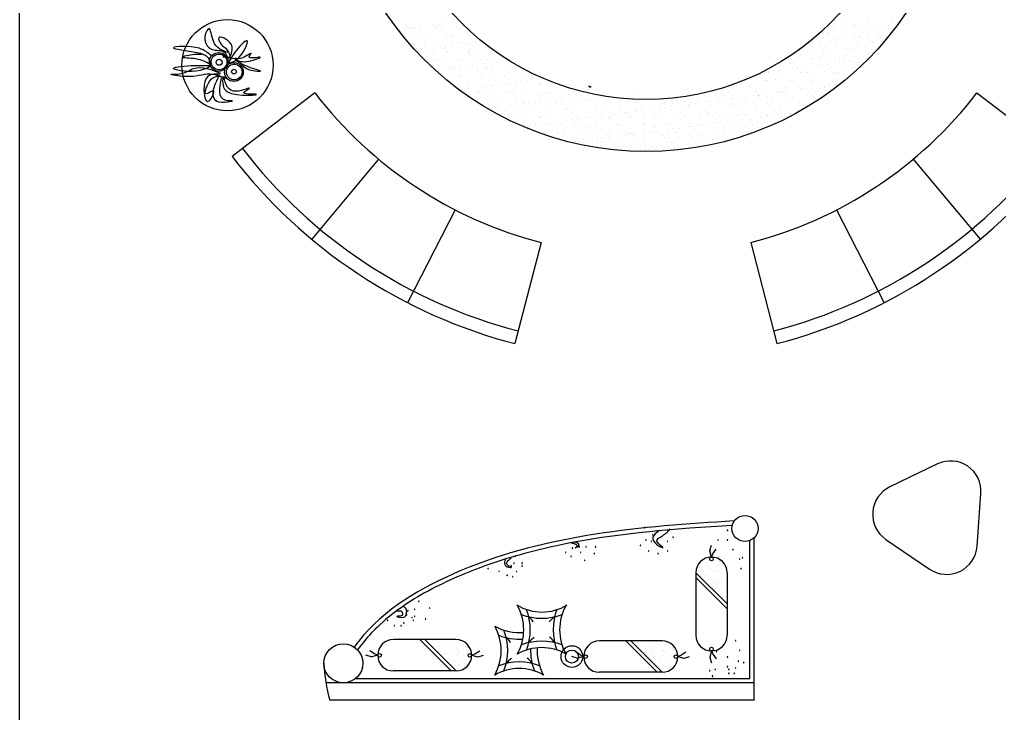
# Model space of a CAD drawing. Header units: metres. Extents: x 3586 to 7307, y 3108 to 6437.
# Drawn here: x 4051.05 to 4051.673, y 3258.111 to 3258.552 of the extents above; entities that cross this region are included whole.
import ezdxf

# ---------------------------------------------------------------- set-up
doc = ezdxf.new("R2010")
doc.units = ezdxf.units.M
doc.layers.add('PLANTERS', color=3, linetype='Continuous')
doc.linetypes.add('ZIGZAG', pattern='A,0.00254,-5.08,[131,ltypeshp.shx,S=5.08,R=0,X=-5.08,Y=0],-10.16,[131,ltypeshp.shx,S=5.08,R=180,X=5.08,Y=0],-5.08', length=20.32254)

msp = doc.modelspace()

# ---------------------------------------------------------------- linework, layer by layer
for p, q in [((4051.04981, 3257.71703), (4051.04981, 3259.15026)), ((4051.2377, 3258.50578), (4051.18505, 3258.46531)), ((4051.65891, 3258.50578), (4051.71156, 3258.46531)), ((4051.27822, 3258.46364), (4051.2357, 3258.41262)), ((4051.61839, 3258.46364), (4051.66091, 3258.41262)), ((4051.32698, 3258.43137), (4051.29664, 3258.37229)), ((4051.56964, 3258.43137), (4051.59997, 3258.37229)), ((4051.38161, 3258.41055), (4051.36493, 3258.34627)), ((4051.515, 3258.41055), (4051.53168, 3258.34627)), ((4051.63374, 3258.26967), (4051.60352, 3258.25511)), ((4051.65896, 3258.21732), (4051.66146, 3258.25078)), ((4051.5145, 3258.13314), (4051.5145, 3258.22097)), ((4051.51727, 3258.11931), (4051.51727, 3258.22283)), ((4051.60102, 3258.22165), (4051.62874, 3258.20276)), ((4051.48893, 3258.21458), (4051.49, 3258.21797)), ((4051.49084, 3258.21254), (4051.49294, 3258.21555)), ((4051.48854, 3258.20831), (4051.48854, 3258.20831)), ((4051.48999, 3258.21045), (4051.48892, 3258.21432)), ((4051.48999, 3258.21045), (4051.49084, 3258.21254)), ((4051.49471, 3258.20828), (4051.49471, 3258.20828)), ((4051.48268, 3258.20367), (4051.48268, 3258.20367)), ((4051.48306, 3258.2056), (4051.48306, 3258.2056)), ((4051.48343, 3258.20286), (4051.48343, 3258.20286)), ((4051.48396, 3258.20234), (4051.48396, 3258.20234)), ((4051.48922, 3258.20308), (4051.48922, 3258.20308)), ((4051.49249, 3258.20206), (4051.49249, 3258.20206)), ((4051.49446, 3258.20512), (4051.49446, 3258.20512)), ((4051.49476, 3258.20742), (4051.49476, 3258.20742)), ((4051.49488, 3258.20791), (4051.49488, 3258.20791)), ((4051.49563, 3258.20709), (4051.49563, 3258.20709)), ((4051.49916, 3258.20324), (4051.49916, 3258.20324)), ((4051.48002, 3258.20049), (4051.49994, 3258.18057)), ((4051.48002, 3258.20049), (4051.48002, 3258.16065)), ((4051.48002, 3258.19736), (4051.49994, 3258.17744)), ((4051.48227, 3258.19959), (4051.48227, 3258.19959)), ((4051.4836, 3258.19806), (4051.4836, 3258.19806)), ((4051.48696, 3258.19901), (4051.48696, 3258.19901)), ((4051.48811, 3258.19635), (4051.48811, 3258.19635)), ((4051.49041, 3258.20121), (4051.49041, 3258.20121)), ((4051.49399, 3258.20152), (4051.49399, 3258.20152)), ((4051.49664, 3258.19607), (4051.49664, 3258.19607)), ((4051.49994, 3258.20049), (4051.49994, 3258.16065)), ((4051.491, 3258.1946), (4051.491, 3258.1946)), ((4051.49175, 3258.19378), (4051.49175, 3258.19378)), ((4051.49242, 3258.1896), (4051.49242, 3258.1896)), ((4051.49255, 3258.19073), (4051.49255, 3258.19073)), ((4051.49289, 3258.1932), (4051.49289, 3258.1932)), ((4051.4932, 3258.1955), (4051.4932, 3258.1955)), ((4051.49469, 3258.19449), (4051.49469, 3258.19449)), ((4051.49527, 3258.18993), (4051.49527, 3258.18993)), ((4051.49649, 3258.18448), (4051.49649, 3258.18448)), ((4051.49931, 3258.18553), (4051.49931, 3258.18553)), ((4051.32747, 3258.15788), (4051.28763, 3258.15788)), ((4051.32434, 3258.13796), (4051.30442, 3258.15788)), ((4051.32747, 3258.13796), (4051.30755, 3258.15788)), ((4051.31146, 3258.15443), (4051.31146, 3258.15443)), ((4051.31251, 3258.15725), (4051.31251, 3258.15725)), ((4051.31691, 3258.15321), (4051.31691, 3258.15321)), ((4051.32147, 3258.15262), (4051.32147, 3258.15262)), ((4051.32305, 3258.15458), (4051.32305, 3258.15458)), ((4051.33022, 3258.15709), (4051.33022, 3258.15709)), ((4051.3321, 3258.1524), (4051.3321, 3258.1524)), ((4051.33407, 3258.15357), (4051.33407, 3258.15357)), ((4051.3344, 3258.1527), (4051.3344, 3258.1527)), ((4051.33489, 3258.15282), (4051.33489, 3258.15282)), ((4051.33526, 3258.15265), (4051.33526, 3258.15265)), ((4051.45856, 3258.15704), (4051.41871, 3258.15704)), ((4051.45543, 3258.13712), (4051.4355, 3258.15704)), ((4051.45856, 3258.13712), (4051.43863, 3258.15704)), ((4051.44255, 3258.15359), (4051.44255, 3258.15359)), ((4051.44359, 3258.15641), (4051.44359, 3258.15641)), ((4051.448, 3258.15237), (4051.448, 3258.15237)), ((4051.45414, 3258.15374), (4051.45414, 3258.15374)), ((4051.46131, 3258.15626), (4051.46131, 3258.15626)), ((4051.46516, 3258.15273), (4051.46516, 3258.15273)), ((4051.27354, 3258.14686), (4051.27015, 3258.14794)), ((4051.27558, 3258.14877), (4051.27257, 3258.15087)), ((4051.27766, 3258.14792), (4051.27379, 3258.14685)), ((4051.27766, 3258.14793), (4051.27558, 3258.14877)), ((4051.31658, 3258.15035), (4051.31658, 3258.15035)), ((4051.31771, 3258.15048), (4051.31771, 3258.15048)), ((4051.32018, 3258.15083), (4051.32018, 3258.15083)), ((4051.32076, 3258.14968), (4051.32076, 3258.14968)), ((4051.32158, 3258.14893), (4051.32158, 3258.14893)), ((4051.32248, 3258.15113), (4051.32248, 3258.15113)), ((4051.32333, 3258.14605), (4051.32333, 3258.14605)), ((4051.32819, 3258.14834), (4051.32819, 3258.14834)), ((4051.3285, 3258.15192), (4051.3285, 3258.15192)), ((4051.32904, 3258.15043), (4051.32904, 3258.15043)), ((4051.33006, 3258.14715), (4051.33006, 3258.14715)), ((4051.33529, 3258.14648), (4051.33529, 3258.14648)), ((4051.33743, 3258.14793), (4051.33952, 3258.14877)), ((4051.33743, 3258.14792), (4051.3413, 3258.14685)), ((4051.33952, 3258.14877), (4051.34253, 3258.15087)), ((4051.34155, 3258.14686), (4051.34495, 3258.14794)), ((4051.40463, 3258.14602), (4051.40123, 3258.1471)), ((4051.40666, 3258.14794), (4051.40366, 3258.15004)), ((4051.40875, 3258.14708), (4051.40488, 3258.14602)), ((4051.40875, 3258.14709), (4051.40666, 3258.14794)), ((4051.44767, 3258.14952), (4051.44767, 3258.14952)), ((4051.4488, 3258.14964), (4051.4488, 3258.14964)), ((4051.45126, 3258.14999), (4051.45126, 3258.14999)), ((4051.45185, 3258.14884), (4051.45185, 3258.14884)), ((4051.45255, 3258.15179), (4051.45255, 3258.15179)), ((4051.45266, 3258.1481), (4051.45266, 3258.1481)), ((4051.45357, 3258.15029), (4051.45357, 3258.15029)), ((4051.45927, 3258.1475), (4051.45927, 3258.1475)), ((4051.45958, 3258.15109), (4051.45958, 3258.15109)), ((4051.46012, 3258.14959), (4051.46012, 3258.14959)), ((4051.46114, 3258.14631), (4051.46114, 3258.14631)), ((4051.46318, 3258.15156), (4051.46318, 3258.15156)), ((4051.46549, 3258.15186), (4051.46549, 3258.15186)), ((4051.46597, 3258.15198), (4051.46597, 3258.15198)), ((4051.46634, 3258.15181), (4051.46634, 3258.15181)), ((4051.46852, 3258.14709), (4051.47061, 3258.14794)), ((4051.46852, 3258.14708), (4051.47239, 3258.14602)), ((4051.47061, 3258.14794), (4051.47361, 3258.15004)), ((4051.47264, 3258.14602), (4051.47604, 3258.1471)), ((4051.48999, 3258.15069), (4051.48892, 3258.14681)), ((4051.48893, 3258.14656), (4051.49, 3258.14317)), ((4051.48999, 3258.15069), (4051.49084, 3258.1486)), ((4051.49084, 3258.1486), (4051.49294, 3258.14559)), ((4051.32504, 3258.14154), (4051.32504, 3258.14154)), ((4051.32599, 3258.14489), (4051.32599, 3258.14489)), ((4051.32657, 3258.1402), (4051.32657, 3258.1402)), ((4051.32932, 3258.1419), (4051.32932, 3258.1419)), ((4051.32984, 3258.14136), (4051.32984, 3258.14136)), ((4051.33065, 3258.14062), (4051.33065, 3258.14062)), ((4051.33258, 3258.141), (4051.33258, 3258.141)), ((4051.45442, 3258.14521), (4051.45442, 3258.14521)), ((4051.45613, 3258.1407), (4051.45613, 3258.1407)), ((4051.45707, 3258.14406), (4051.45707, 3258.14406)), ((4051.4604, 3258.14106), (4051.4604, 3258.14106)), ((4051.46092, 3258.14053), (4051.46092, 3258.14053)), ((4051.46174, 3258.13978), (4051.46174, 3258.13978)), ((4051.46366, 3258.14016), (4051.46366, 3258.14016)), ((4051.46637, 3258.14564), (4051.46637, 3258.14564)), ((4051.32747, 3258.13796), (4051.28763, 3258.13796)), ((4051.45856, 3258.13712), (4051.41871, 3258.13712)), ((4051.45765, 3258.13937), (4051.45765, 3258.13937)), ((4051.51727, 3258.13037), (4051.24469, 3258.13037)), ((4051.26361, 3258.13314), (4051.5145, 3258.13314)), ((4051.51727, 3258.11931), (4051.24719, 3258.11931))]:
    msp.add_line(p, q)
at = {"linetype": 'Continuous'}
for p, q in [((4051.57529, 3258.55178), (4051.57529, 3258.55178)), ((4051.58944, 3258.55171), (4051.58944, 3258.55171)), ((4051.60439, 3258.55225), (4051.60439, 3258.55225)), ((4051.29586, 3258.54852), (4051.29586, 3258.54852)), ((4051.29688, 3258.54759), (4051.29688, 3258.54759)), ((4051.29781, 3258.54678), (4051.29781, 3258.54678)), ((4051.29782, 3258.54768), (4051.29782, 3258.54768)), ((4051.29926, 3258.54766), (4051.29926, 3258.54766)), ((4051.30015, 3258.5462), (4051.30015, 3258.5462)), ((4051.30069, 3258.54716), (4051.30069, 3258.54716)), ((4051.30519, 3258.54775), (4051.30519, 3258.54775)), ((4051.3127, 3258.54874), (4051.3127, 3258.54874)), ((4051.31375, 3258.54785), (4051.31375, 3258.54785)), ((4051.31505, 3258.54771), (4051.31505, 3258.54771)), ((4051.31558, 3258.54912), (4051.31558, 3258.54912)), ((4051.31739, 3258.54623), (4051.31739, 3258.54623)), ((4051.31833, 3258.54804), (4051.31833, 3258.54804)), ((4051.32008, 3258.54971), (4051.32008, 3258.54971)), ((4051.3276, 3258.5507), (4051.3276, 3258.5507)), ((4051.3279, 3258.54778), (4051.3279, 3258.54778)), ((4051.33229, 3258.54775), (4051.33229, 3258.54775)), ((4051.33462, 3258.54626), (4051.33462, 3258.54626)), ((4051.56782, 3258.54605), (4051.56782, 3258.54605)), ((4051.57357, 3258.54818), (4051.57357, 3258.54818)), ((4051.5759, 3258.5467), (4051.5759, 3258.5467)), ((4051.58019, 3258.5493), (4051.58019, 3258.5493)), ((4051.58121, 3258.54837), (4051.58121, 3258.54837)), ((4051.58277, 3258.54659), (4051.58277, 3258.54659)), ((4051.5908, 3258.54822), (4051.5908, 3258.54822)), ((4051.59313, 3258.54673), (4051.59313, 3258.54673)), ((4051.59726, 3258.54678), (4051.59726, 3258.54678)), ((4051.60266, 3258.54882), (4051.60266, 3258.54882)), ((4051.3017, 3258.54318), (4051.3017, 3258.54318)), ((4051.30628, 3258.54212), (4051.30628, 3258.54212)), ((4051.30855, 3258.54084), (4051.30855, 3258.54084)), ((4051.32123, 3258.54266), (4051.32123, 3258.54266)), ((4051.32384, 3258.54299), (4051.32384, 3258.54299)), ((4051.32486, 3258.54205), (4051.32486, 3258.54205)), ((4051.32579, 3258.54088), (4051.32579, 3258.54088)), ((4051.33571, 3258.54285), (4051.33571, 3258.54285)), ((4051.56115, 3258.54093), (4051.56115, 3258.54093)), ((4051.56356, 3258.54445), (4051.56356, 3258.54445)), ((4051.56458, 3258.54351), (4051.56458, 3258.54351)), ((4051.56636, 3258.53915), (4051.56636, 3258.53915)), ((4051.56707, 3258.54131), (4051.56707, 3258.54131)), ((4051.56924, 3258.53953), (4051.56924, 3258.53953)), ((4051.56939, 3258.5391), (4051.56939, 3258.5391)), ((4051.57374, 3258.54012), (4051.57374, 3258.54012)), ((4051.57563, 3258.54112), (4051.57563, 3258.54112)), ((4051.58125, 3258.54111), (4051.58125, 3258.54111)), ((4051.58414, 3258.54149), (4051.58414, 3258.54149)), ((4051.5843, 3258.54135), (4051.5843, 3258.54135)), ((4051.58603, 3258.54396), (4051.58603, 3258.54396)), ((4051.58863, 3258.54208), (4051.58863, 3258.54208)), ((4051.58979, 3258.54105), (4051.58979, 3258.54105)), ((4051.59154, 3258.53891), (4051.59154, 3258.53891)), ((4051.59615, 3258.54307), (4051.59615, 3258.54307)), ((4051.59903, 3258.54345), (4051.59903, 3258.54345)), ((4051.60153, 3258.54138), (4051.60153, 3258.54138)), ((4051.60353, 3258.54404), (4051.60353, 3258.54404)), ((4051.29961, 3258.537), (4051.29961, 3258.537)), ((4051.30229, 3258.53383), (4051.30229, 3258.53383)), ((4051.30291, 3258.53312), (4051.30291, 3258.53312)), ((4051.30462, 3258.53234), (4051.30462, 3258.53234)), ((4051.30579, 3258.5335), (4051.30579, 3258.5335)), ((4051.30721, 3258.53813), (4051.30721, 3258.53813)), ((4051.30823, 3258.5372), (4051.30823, 3258.5372)), ((4051.31029, 3258.53409), (4051.31029, 3258.53409)), ((4051.31304, 3258.53278), (4051.31304, 3258.53278)), ((4051.31409, 3258.53719), (4051.31409, 3258.53719)), ((4051.31781, 3258.53508), (4051.31781, 3258.53508)), ((4051.31952, 3258.53386), (4051.31952, 3258.53386)), ((4051.32069, 3258.53546), (4051.32069, 3258.53546)), ((4051.32186, 3258.53237), (4051.32186, 3258.53237)), ((4051.32519, 3258.53605), (4051.32519, 3258.53605)), ((4051.32825, 3258.53712), (4051.32825, 3258.53712)), ((4051.32968, 3258.53764), (4051.32968, 3258.53764)), ((4051.3327, 3258.53704), (4051.3327, 3258.53704)), ((4051.33518, 3258.53259), (4051.33518, 3258.53259)), ((4051.33558, 3258.53742), (4051.33558, 3258.53742)), ((4051.33676, 3258.53389), (4051.33676, 3258.53389)), ((4051.33909, 3258.5324), (4051.33909, 3258.5324)), ((4051.34008, 3258.53801), (4051.34008, 3258.53801)), ((4051.3432, 3258.53766), (4051.3432, 3258.53766)), ((4051.5459, 3258.53278), (4051.5459, 3258.53278)), ((4051.55146, 3258.53719), (4051.55146, 3258.53719)), ((4051.55275, 3258.53424), (4051.55275, 3258.53424)), ((4051.55401, 3258.53546), (4051.55401, 3258.53546)), ((4051.55434, 3258.53756), (4051.55434, 3258.53756)), ((4051.55884, 3258.53816), (4051.55884, 3258.53816)), ((4051.5608, 3258.5343), (4051.5608, 3258.5343)), ((4051.56313, 3258.53281), (4051.56313, 3258.53281)), ((4051.56817, 3258.53539), (4051.56817, 3258.53539)), ((4051.5749, 3258.53405), (4051.5749, 3258.53405)), ((4051.57592, 3258.53312), (4051.57592, 3258.53312)), ((4051.57803, 3258.53433), (4051.57803, 3258.53433)), ((4051.58037, 3258.53284), (4051.58037, 3258.53284)), ((4051.58312, 3258.53593), (4051.58312, 3258.53593)), ((4051.59256, 3258.53798), (4051.59256, 3258.53798)), ((4051.59527, 3258.53436), (4051.59527, 3258.53436)), ((4051.5976, 3258.53611), (4051.5976, 3258.53611)), ((4051.30663, 3258.53146), (4051.30663, 3258.53146)), ((4051.31302, 3258.52699), (4051.31302, 3258.52699)), ((4051.31444, 3258.52652), (4051.31444, 3258.52652)), ((4051.31855, 3258.52774), (4051.31855, 3258.52774)), ((4051.31957, 3258.5268), (4051.31957, 3258.5268)), ((4051.32158, 3258.532), (4051.32158, 3258.532)), ((4051.3286, 3258.52645), (4051.3286, 3258.52645)), ((4051.33026, 3258.52702), (4051.33026, 3258.52702)), ((4051.33606, 3258.53218), (4051.33606, 3258.53218)), ((4051.3362, 3258.53166), (4051.3362, 3258.53166)), ((4051.34102, 3258.52725), (4051.34102, 3258.52725)), ((4051.34355, 3258.52699), (4051.34355, 3258.52699)), ((4051.34749, 3258.52705), (4051.34749, 3258.52705)), ((4051.35022, 3258.53211), (4051.35022, 3258.53211)), ((4051.35803, 3258.52718), (4051.35803, 3258.52718)), ((4051.36008, 3258.52632), (4051.36008, 3258.52632)), ((4051.54655, 3258.52973), (4051.54655, 3258.52973)), ((4051.5543, 3258.52742), (4051.5543, 3258.52742)), ((4051.55826, 3258.5292), (4051.55826, 3258.5292)), ((4051.55928, 3258.52826), (4051.55928, 3258.52826)), ((4051.5615, 3258.53027), (4051.5615, 3258.53027)), ((4051.57154, 3258.52746), (4051.57154, 3258.52746)), ((4051.57598, 3258.53045), (4051.57598, 3258.53045)), ((4051.57884, 3258.52646), (4051.57884, 3258.52646)), ((4051.58073, 3258.52871), (4051.58073, 3258.52871)), ((4051.58636, 3258.52745), (4051.58636, 3258.52745)), ((4051.58877, 3258.52749), (4051.58877, 3258.52749)), ((4051.58924, 3258.52783), (4051.58924, 3258.52783)), ((4051.59014, 3258.53039), (4051.59014, 3258.53039)), ((4051.31539, 3258.52043), (4051.31539, 3258.52043)), ((4051.32193, 3258.52133), (4051.32193, 3258.52133)), ((4051.32291, 3258.52142), (4051.32291, 3258.52142)), ((4051.32399, 3258.52), (4051.32399, 3258.52)), ((4051.32438, 3258.52239), (4051.32438, 3258.52239)), ((4051.32579, 3258.5218), (4051.32579, 3258.5218)), ((4051.33029, 3258.5224), (4051.33029, 3258.5224)), ((4051.33641, 3258.52152), (4051.33641, 3258.52152)), ((4051.33781, 3258.52339), (4051.33781, 3258.52339)), ((4051.34069, 3258.52376), (4051.34069, 3258.52376)), ((4051.34123, 3258.52003), (4051.34123, 3258.52003)), ((4051.34519, 3258.52436), (4051.34519, 3258.52436)), ((4051.34653, 3258.5222), (4051.34653, 3258.5222)), ((4051.34755, 3258.52127), (4051.34755, 3258.52127)), ((4051.35057, 3258.52145), (4051.35057, 3258.52145)), ((4051.3527, 3258.52535), (4051.3527, 3258.52535)), ((4051.35558, 3258.52573), (4051.35558, 3258.52573)), ((4051.35846, 3258.52006), (4051.35846, 3258.52006)), ((4051.36552, 3258.52199), (4051.36552, 3258.52199)), ((4051.369, 3258.52171), (4051.369, 3258.52171)), ((4051.52965, 3258.51999), (4051.52965, 3258.51999)), ((4051.5308, 3258.52037), (4051.5308, 3258.52037)), ((4051.53415, 3258.52058), (4051.53415, 3258.52058)), ((4051.53988, 3258.52461), (4051.53988, 3258.52461)), ((4051.54163, 3258.52434), (4051.54163, 3258.52434)), ((4051.54167, 3258.52157), (4051.54167, 3258.52157)), ((4051.54265, 3258.5234), (4051.54265, 3258.5234)), ((4051.54455, 3258.52195), (4051.54455, 3258.52195)), ((4051.54804, 3258.52041), (4051.54804, 3258.52041)), ((4051.54905, 3258.52254), (4051.54905, 3258.52254)), ((4051.55436, 3258.5248), (4051.55436, 3258.5248)), ((4051.55656, 3258.52353), (4051.55656, 3258.52353)), ((4051.55944, 3258.52391), (4051.55944, 3258.52391)), ((4051.56394, 3258.5245), (4051.56394, 3258.5245)), ((4051.5641, 3258.52385), (4051.5641, 3258.52385)), ((4051.56527, 3258.52044), (4051.56527, 3258.52044)), ((4051.56852, 3258.52473), (4051.56852, 3258.52473)), ((4051.57146, 3258.52549), (4051.57146, 3258.52549)), ((4051.57434, 3258.52587), (4051.57434, 3258.52587)), ((4051.5825, 3258.52047), (4051.5825, 3258.52047)), ((4051.58347, 3258.52527), (4051.58347, 3258.52527)), ((4051.32633, 3258.51851), (4051.32633, 3258.51851)), ((4051.32895, 3258.51579), (4051.32895, 3258.51579)), ((4051.32989, 3258.51734), (4051.32989, 3258.51734)), ((4051.33091, 3258.51641), (4051.33091, 3258.51641)), ((4051.34356, 3258.51854), (4051.34356, 3258.51854)), ((4051.3439, 3258.51633), (4051.3439, 3258.51633)), ((4051.35236, 3258.51685), (4051.35236, 3258.51685)), ((4051.35838, 3258.51651), (4051.35838, 3258.51651)), ((4051.36079, 3258.51857), (4051.36079, 3258.51857)), ((4051.37254, 3258.51645), (4051.37254, 3258.51645)), ((4051.3727, 3258.51365), (4051.3727, 3258.51365)), ((4051.37451, 3258.51666), (4051.37451, 3258.51666)), ((4051.37553, 3258.51573), (4051.37553, 3258.51573)), ((4051.37558, 3258.51403), (4051.37558, 3258.51403)), ((4051.38008, 3258.51462), (4051.38008, 3258.51462)), ((4051.52499, 3258.51948), (4051.52499, 3258.51948)), ((4051.52601, 3258.51855), (4051.52601, 3258.51855)), ((4051.52677, 3258.51961), (4051.52677, 3258.51961)), ((4051.53082, 3258.51414), (4051.53082, 3258.51414)), ((4051.53274, 3258.51914), (4051.53274, 3258.51914)), ((4051.53314, 3258.51889), (4051.53314, 3258.51889)), ((4051.54022, 3258.51395), (4051.54022, 3258.51395)), ((4051.5469, 3258.51907), (4051.5469, 3258.51907)), ((4051.54746, 3258.51899), (4051.54746, 3258.51899)), ((4051.55037, 3258.51892), (4051.55037, 3258.51892)), ((4051.55297, 3258.51395), (4051.55297, 3258.51395)), ((4051.55471, 3258.51413), (4051.55471, 3258.51413)), ((4051.56185, 3258.51961), (4051.56185, 3258.51961)), ((4051.5676, 3258.51895), (4051.5676, 3258.51895)), ((4051.56887, 3258.51406), (4051.56887, 3258.51406)), ((4051.56961, 3258.5188), (4051.56961, 3258.5188)), ((4051.57063, 3258.51787), (4051.57063, 3258.51787)), ((4051.57633, 3258.51979), (4051.57633, 3258.51979)), ((4051.33089, 3258.50815), (4051.33089, 3258.50815)), ((4051.33473, 3258.51316), (4051.33473, 3258.51316)), ((4051.33539, 3258.50874), (4051.33539, 3258.50874)), ((4051.33573, 3258.512), (4051.33573, 3258.512)), ((4051.33676, 3258.51086), (4051.33676, 3258.51086)), ((4051.34291, 3258.50973), (4051.34291, 3258.50973)), ((4051.34579, 3258.51011), (4051.34579, 3258.51011)), ((4051.35029, 3258.5107), (4051.35029, 3258.5107)), ((4051.35092, 3258.51079), (4051.35092, 3258.51079)), ((4051.35196, 3258.51319), (4051.35196, 3258.51319)), ((4051.35781, 3258.51169), (4051.35781, 3258.51169)), ((4051.35787, 3258.51181), (4051.35787, 3258.51181)), ((4051.35889, 3258.51087), (4051.35889, 3258.51087)), ((4051.36069, 3258.51207), (4051.36069, 3258.51207)), ((4051.36518, 3258.51266), (4051.36518, 3258.51266)), ((4051.36586, 3258.51133), (4051.36586, 3258.51133)), ((4051.3692, 3258.51322), (4051.3692, 3258.51322)), ((4051.38034, 3258.51132), (4051.38034, 3258.51132)), ((4051.38035, 3258.51151), (4051.38035, 3258.51151)), ((4051.38643, 3258.51325), (4051.38643, 3258.51325)), ((4051.41171, 3258.51036), (4051.41304, 3258.50946)), ((4051.41305, 3258.50942), (4051.41336, 3258.51036)), ((4051.4743, 3258.50804), (4051.4743, 3258.50804)), ((4051.50366, 3258.50775), (4051.50366, 3258.50775)), ((4051.51112, 3258.51348), (4051.51112, 3258.51348)), ((4051.51419, 3258.50928), (4051.51419, 3258.50928)), ((4051.5186, 3258.50829), (4051.5186, 3258.50829)), ((4051.5243, 3258.5135), (4051.5243, 3258.5135)), ((4051.52528, 3258.51341), (4051.52528, 3258.51341)), ((4051.53309, 3258.50847), (4051.53309, 3258.50847)), ((4051.53633, 3258.50909), (4051.53633, 3258.50909)), ((4051.53735, 3258.50815), (4051.53735, 3258.50815)), ((4051.54154, 3258.51354), (4051.54154, 3258.51354)), ((4051.54677, 3258.50791), (4051.54677, 3258.50791)), ((4051.54725, 3258.5084), (4051.54725, 3258.5084)), ((4051.54965, 3258.50829), (4051.54965, 3258.50829)), ((4051.55399, 3258.51301), (4051.55399, 3258.51301)), ((4051.55415, 3258.50888), (4051.55415, 3258.50888)), ((4051.55877, 3258.51357), (4051.55877, 3258.51357)), ((4051.5588, 3258.5086), (4051.5588, 3258.5086)), ((4051.56167, 3258.50987), (4051.56167, 3258.50987)), ((4051.56219, 3258.50894), (4051.56219, 3258.50894)), ((4051.56455, 3258.51025), (4051.56455, 3258.51025)), ((4051.56905, 3258.51084), (4051.56905, 3258.51084)), ((4051.34123, 3258.50695), (4051.34123, 3258.50695)), ((4051.34225, 3258.50601), (4051.34225, 3258.50601)), ((4051.34424, 3258.50567), (4051.34424, 3258.50567)), ((4051.3457, 3258.50617), (4051.3457, 3258.50617)), ((4051.34707, 3258.5016), (4051.34707, 3258.5016)), ((4051.34803, 3258.50469), (4051.34803, 3258.50469)), ((4051.35873, 3258.50585), (4051.35873, 3258.50585)), ((4051.36293, 3258.5062), (4051.36293, 3258.5062)), ((4051.36371, 3258.50646), (4051.36371, 3258.50646)), ((4051.36526, 3258.50472), (4051.36526, 3258.50472)), ((4051.36921, 3258.50141), (4051.36921, 3258.50141)), ((4051.37289, 3258.50578), (4051.37289, 3258.50578)), ((4051.38016, 3258.50623), (4051.38016, 3258.50623)), ((4051.3825, 3258.50475), (4051.3825, 3258.50475)), ((4051.38585, 3258.50627), (4051.38585, 3258.50627)), ((4051.38687, 3258.50533), (4051.38687, 3258.50533)), ((4051.38783, 3258.50632), (4051.38783, 3258.50632)), ((4051.3927, 3258.50196), (4051.3927, 3258.50196)), ((4051.39558, 3258.50233), (4051.39558, 3258.50233)), ((4051.3974, 3258.50627), (4051.3974, 3258.50627)), ((4051.39973, 3258.50478), (4051.39973, 3258.50478)), ((4051.40008, 3258.50293), (4051.40008, 3258.50293)), ((4051.40232, 3258.50651), (4051.40232, 3258.50651)), ((4051.4076, 3258.50392), (4051.4076, 3258.50392)), ((4051.40832, 3258.50578), (4051.40832, 3258.50578)), ((4051.4098, 3258.50132), (4051.4098, 3258.50132)), ((4051.41048, 3258.5043), (4051.41048, 3258.5043)), ((4051.41498, 3258.50489), (4051.41498, 3258.50489)), ((4051.42429, 3258.5015), (4051.42429, 3258.5015)), ((4051.43845, 3258.50143), (4051.43845, 3258.50143)), ((4051.44286, 3258.5039), (4051.44286, 3258.5039)), ((4051.46788, 3258.50216), (4051.46788, 3258.50216)), ((4051.4761, 3258.50398), (4051.4761, 3258.50398)), ((4051.48204, 3258.50209), (4051.48204, 3258.50209)), ((4051.4859, 3258.50494), (4051.4859, 3258.50494)), ((4051.49698, 3258.50263), (4051.49698, 3258.50263)), ((4051.49755, 3258.50442), (4051.49755, 3258.50442)), ((4051.5008, 3258.50645), (4051.5008, 3258.50645)), ((4051.50208, 3258.50203), (4051.50208, 3258.50203)), ((4051.50314, 3258.50497), (4051.50314, 3258.50497)), ((4051.50496, 3258.50241), (4051.50496, 3258.50241)), ((4051.50946, 3258.503), (4051.50946, 3258.503)), ((4051.51147, 3258.50281), (4051.51147, 3258.50281)), ((4051.51698, 3258.50399), (4051.51698, 3258.50399)), ((4051.51804, 3258.50649), (4051.51804, 3258.50649)), ((4051.5197, 3258.50423), (4051.5197, 3258.50423)), ((4051.51986, 3258.50437), (4051.51986, 3258.50437)), ((4051.52037, 3258.505), (4051.52037, 3258.505)), ((4051.52072, 3258.5033), (4051.52072, 3258.5033)), ((4051.52436, 3258.50496), (4051.52436, 3258.50496)), ((4051.52563, 3258.50275), (4051.52563, 3258.50275)), ((4051.53187, 3258.50595), (4051.53187, 3258.50595)), ((4051.53475, 3258.50633), (4051.53475, 3258.50633)), ((4051.53527, 3258.50652), (4051.53527, 3258.50652)), ((4051.53761, 3258.50503), (4051.53761, 3258.50503)), ((4051.53925, 3258.50692), (4051.53925, 3258.50692)), ((4051.54057, 3258.50328), (4051.54057, 3258.50328)), ((4051.54217, 3258.50374), (4051.54217, 3258.50374)), ((4051.55251, 3258.50655), (4051.55251, 3258.50655)), ((4051.55484, 3258.50506), (4051.55484, 3258.50506)), ((4051.55506, 3258.50347), (4051.55506, 3258.50347)), ((4051.34801, 3258.49607), (4051.34801, 3258.49607)), ((4051.35089, 3258.49645), (4051.35089, 3258.49645)), ((4051.35127, 3258.50012), (4051.35127, 3258.50012)), ((4051.35258, 3258.49656), (4051.35258, 3258.49656)), ((4051.3536, 3258.49562), (4051.3536, 3258.49562)), ((4051.35539, 3258.49704), (4051.35539, 3258.49704)), ((4051.35643, 3258.49933), (4051.35643, 3258.49933)), ((4051.35908, 3258.49519), (4051.35908, 3258.49519)), ((4051.36291, 3258.49803), (4051.36291, 3258.49803)), ((4051.36579, 3258.49841), (4051.36579, 3258.49841)), ((4051.36621, 3258.50066), (4051.36621, 3258.50066)), ((4051.37023, 3258.50048), (4051.37023, 3258.50048)), ((4051.37029, 3258.499), (4051.37029, 3258.499)), ((4051.37324, 3258.49512), (4051.37324, 3258.49512)), ((4051.37367, 3258.49936), (4051.37367, 3258.49936)), ((4051.37505, 3258.49607), (4051.37505, 3258.49607)), ((4051.3778, 3258.49999), (4051.3778, 3258.49999)), ((4051.38068, 3258.50037), (4051.38068, 3258.50037)), ((4051.3807, 3258.50085), (4051.3807, 3258.50085)), ((4051.38518, 3258.50097), (4051.38518, 3258.50097)), ((4051.38818, 3258.49566), (4051.38818, 3258.49566)), ((4051.3909, 3258.4994), (4051.3909, 3258.4994)), ((4051.39168, 3258.50092), (4051.39168, 3258.50092)), ((4051.39486, 3258.50078), (4051.39486, 3258.50078)), ((4051.39719, 3258.49588), (4051.39719, 3258.49588)), ((4051.39821, 3258.49494), (4051.39821, 3258.49494)), ((4051.40267, 3258.49584), (4051.40267, 3258.49584)), ((4051.40813, 3258.49943), (4051.40813, 3258.49943)), ((4051.41383, 3258.50073), (4051.41383, 3258.50073)), ((4051.41485, 3258.4998), (4051.41485, 3258.4998)), ((4051.41683, 3258.49578), (4051.41683, 3258.49578)), ((4051.41966, 3258.49539), (4051.41966, 3258.49539)), ((4051.42537, 3258.49946), (4051.42537, 3258.49946)), ((4051.43177, 3258.49631), (4051.43177, 3258.49631)), ((4051.4363, 3258.50024), (4051.4363, 3258.50024)), ((4051.44181, 3258.4952), (4051.44181, 3258.4952)), ((4051.4426, 3258.49949), (4051.4426, 3258.49949)), ((4051.44626, 3258.4965), (4051.44626, 3258.4965)), ((4051.44987, 3258.49515), (4051.44987, 3258.49515)), ((4051.45739, 3258.49614), (4051.45739, 3258.49614)), ((4051.45844, 3258.50005), (4051.45844, 3258.50005)), ((4051.45946, 3258.49912), (4051.45946, 3258.49912)), ((4051.45984, 3258.49952), (4051.45984, 3258.49952)), ((4051.46027, 3258.49652), (4051.46027, 3258.49652)), ((4051.46042, 3258.49643), (4051.46042, 3258.49643)), ((4051.46477, 3258.49711), (4051.46477, 3258.49711)), ((4051.47229, 3258.4981), (4051.47229, 3258.4981)), ((4051.47517, 3258.49848), (4051.47517, 3258.49848)), ((4051.47536, 3258.49697), (4051.47536, 3258.49697)), ((4051.47707, 3258.49955), (4051.47707, 3258.49955)), ((4051.47967, 3258.49908), (4051.47967, 3258.49908)), ((4051.48092, 3258.49956), (4051.48092, 3258.49956)), ((4051.48718, 3258.50007), (4051.48718, 3258.50007)), ((4051.48985, 3258.49715), (4051.48985, 3258.49715)), ((4051.49006, 3258.50044), (4051.49006, 3258.50044)), ((4051.4943, 3258.49958), (4051.4943, 3258.49958)), ((4051.49456, 3258.50104), (4051.49456, 3258.50104)), ((4051.50306, 3258.49937), (4051.50306, 3258.49937)), ((4051.50401, 3258.49709), (4051.50401, 3258.49709)), ((4051.50408, 3258.49844), (4051.50408, 3258.49844)), ((4051.51154, 3258.49961), (4051.51154, 3258.49961)), ((4051.51895, 3258.49762), (4051.51895, 3258.49762)), ((4051.52553, 3258.49888), (4051.52553, 3258.49888)), ((4051.52877, 3258.49965), (4051.52877, 3258.49965)), ((4051.53344, 3258.49781), (4051.53344, 3258.49781)), ((4051.54601, 3258.49968), (4051.54601, 3258.49968)), ((4051.5476, 3258.49774), (4051.5476, 3258.49774)), ((4051.54768, 3258.49869), (4051.54768, 3258.49869)), ((4051.5487, 3258.49776), (4051.5487, 3258.49776)), ((4051.35841, 3258.49121), (4051.35841, 3258.49121)), ((4051.36656, 3258.49), (4051.36656, 3258.49)), ((4051.3674, 3258.49235), (4051.3674, 3258.49235)), ((4051.36973, 3258.49086), (4051.36973, 3258.49086)), ((4051.38056, 3258.49102), (4051.38056, 3258.49102)), ((4051.38105, 3258.49018), (4051.38105, 3258.49018)), ((4051.38158, 3258.49008), (4051.38158, 3258.49008)), ((4051.38463, 3258.49238), (4051.38463, 3258.49238)), ((4051.38697, 3258.49089), (4051.38697, 3258.49089)), ((4051.3952, 3258.49012), (4051.3952, 3258.49012)), ((4051.40187, 3258.49241), (4051.40187, 3258.49241)), ((4051.40303, 3258.49053), (4051.40303, 3258.49053)), ((4051.4042, 3258.49092), (4051.4042, 3258.49092)), ((4051.40518, 3258.48927), (4051.40518, 3258.48927)), ((4051.41015, 3258.49065), (4051.41015, 3258.49065)), ((4051.4127, 3258.49026), (4051.4127, 3258.49026)), ((4051.41558, 3258.49064), (4051.41558, 3258.49064)), ((4051.4191, 3258.49244), (4051.4191, 3258.49244)), ((4051.42008, 3258.49123), (4051.42008, 3258.49123)), ((4051.42144, 3258.49095), (4051.42144, 3258.49095)), ((4051.42464, 3258.49084), (4051.42464, 3258.49084)), ((4051.42517, 3258.49034), (4051.42517, 3258.49034)), ((4051.42619, 3258.4894), (4051.42619, 3258.4894)), ((4051.4276, 3258.49222), (4051.4276, 3258.49222)), ((4051.43048, 3258.4926), (4051.43048, 3258.4926)), ((4051.43498, 3258.49319), (4051.43498, 3258.49319)), ((4051.43634, 3258.49247), (4051.43634, 3258.49247)), ((4051.43867, 3258.49098), (4051.43867, 3258.49098)), ((4051.43879, 3258.49077), (4051.43879, 3258.49077)), ((4051.44249, 3258.49418), (4051.44249, 3258.49418)), ((4051.44283, 3258.49426), (4051.44283, 3258.49426)), ((4051.44537, 3258.49456), (4051.44537, 3258.49456)), ((4051.44764, 3258.48985), (4051.44764, 3258.48985)), ((4051.45357, 3258.4925), (4051.45357, 3258.4925)), ((4051.45374, 3258.49131), (4051.45374, 3258.49131)), ((4051.4559, 3258.49101), (4051.4559, 3258.49101)), ((4051.46428, 3258.49471), (4051.46428, 3258.49471)), ((4051.46823, 3258.49149), (4051.46823, 3258.49149)), ((4051.46979, 3258.48966), (4051.46979, 3258.48966)), ((4051.4708, 3258.49253), (4051.4708, 3258.49253)), ((4051.47081, 3258.48872), (4051.47081, 3258.48872)), ((4051.47314, 3258.49105), (4051.47314, 3258.49105)), ((4051.48238, 3258.49143), (4051.48238, 3258.49143)), ((4051.48642, 3258.49452), (4051.48642, 3258.49452)), ((4051.48744, 3258.49358), (4051.48744, 3258.49358)), ((4051.48804, 3258.49256), (4051.48804, 3258.49256)), ((4051.49037, 3258.49108), (4051.49037, 3258.49108)), ((4051.49226, 3258.48917), (4051.49226, 3258.48917)), ((4051.49733, 3258.49197), (4051.49733, 3258.49197)), ((4051.50527, 3258.4926), (4051.50527, 3258.4926)), ((4051.50761, 3258.49111), (4051.50761, 3258.49111)), ((4051.5089, 3258.49403), (4051.5089, 3258.49403)), ((4051.51006, 3258.48875), (4051.51006, 3258.48875)), ((4051.51182, 3258.49215), (4051.51182, 3258.49215)), ((4051.5144, 3258.48898), (4051.5144, 3258.48898)), ((4051.51456, 3258.48934), (4051.51456, 3258.48934)), ((4051.52208, 3258.49033), (4051.52208, 3258.49033)), ((4051.52251, 3258.49263), (4051.52251, 3258.49263)), ((4051.52484, 3258.49114), (4051.52484, 3258.49114)), ((4051.52496, 3258.49071), (4051.52496, 3258.49071)), ((4051.52597, 3258.49208), (4051.52597, 3258.49208)), ((4051.52946, 3258.4913), (4051.52946, 3258.4913)), ((4051.53104, 3258.49384), (4051.53104, 3258.49384)), ((4051.53206, 3258.4929), (4051.53206, 3258.4929)), ((4051.53698, 3258.49229), (4051.53698, 3258.49229)), ((4051.53974, 3258.49266), (4051.53974, 3258.49266)), ((4051.53986, 3258.49267), (4051.53986, 3258.49267)), ((4051.54092, 3258.49262), (4051.54092, 3258.49262)), ((4051.54436, 3258.49326), (4051.54436, 3258.49326)), ((4051.37089, 3258.48476), (4051.37089, 3258.48476)), ((4051.37358, 3258.48446), (4051.37358, 3258.48446)), ((4051.37539, 3258.48535), (4051.37539, 3258.48535)), ((4051.37814, 3258.48551), (4051.37814, 3258.48551)), ((4051.38291, 3258.48634), (4051.38291, 3258.48634)), ((4051.38579, 3258.48672), (4051.38579, 3258.48672)), ((4051.38639, 3258.48567), (4051.38639, 3258.48567)), ((4051.38853, 3258.485), (4051.38853, 3258.485)), ((4051.39029, 3258.48731), (4051.39029, 3258.48731)), ((4051.39537, 3258.48554), (4051.39537, 3258.48554)), ((4051.3978, 3258.4883), (4051.3978, 3258.4883)), ((4051.40068, 3258.48868), (4051.40068, 3258.48868)), ((4051.40302, 3258.48518), (4051.40302, 3258.48518)), ((4051.40854, 3258.48548), (4051.40854, 3258.48548)), ((4051.40956, 3258.48455), (4051.40956, 3258.48455)), ((4051.4126, 3258.48557), (4051.4126, 3258.48557)), ((4051.41717, 3258.48511), (4051.41717, 3258.48511)), ((4051.42984, 3258.4856), (4051.42984, 3258.4856)), ((4051.43101, 3258.48499), (4051.43101, 3258.48499)), ((4051.43212, 3258.48565), (4051.43212, 3258.48565)), ((4051.44661, 3258.48584), (4051.44661, 3258.48584)), ((4051.44707, 3258.48563), (4051.44707, 3258.48563)), ((4051.45315, 3258.4848), (4051.45315, 3258.4848)), ((4051.45417, 3258.48387), (4051.45417, 3258.48387)), ((4051.46076, 3258.48577), (4051.46076, 3258.48577)), ((4051.46249, 3258.48249), (4051.46249, 3258.48249)), ((4051.46431, 3258.48566), (4051.46431, 3258.48566)), ((4051.46537, 3258.48287), (4051.46537, 3258.48287)), ((4051.46987, 3258.48346), (4051.46987, 3258.48346)), ((4051.47562, 3258.48431), (4051.47562, 3258.48431)), ((4051.47571, 3258.48631), (4051.47571, 3258.48631)), ((4051.47739, 3258.48445), (4051.47739, 3258.48445)), ((4051.48027, 3258.48483), (4051.48027, 3258.48483)), ((4051.48154, 3258.48569), (4051.48154, 3258.48569)), ((4051.48477, 3258.48542), (4051.48477, 3258.48542)), ((4051.4902, 3258.48649), (4051.4902, 3258.48649)), ((4051.49229, 3258.48641), (4051.49229, 3258.48641)), ((4051.49517, 3258.48679), (4051.49517, 3258.48679)), ((4051.49777, 3258.48412), (4051.49777, 3258.48412)), ((4051.49877, 3258.48573), (4051.49877, 3258.48573)), ((4051.49879, 3258.48319), (4051.49879, 3258.48319)), ((4051.49967, 3258.48738), (4051.49967, 3258.48738)), ((4051.50435, 3258.48642), (4051.50435, 3258.48642)), ((4051.50718, 3258.48837), (4051.50718, 3258.48837)), ((4051.51542, 3258.48805), (4051.51542, 3258.48805)), ((4051.51601, 3258.48576), (4051.51601, 3258.48576)), ((4051.5193, 3258.48696), (4051.5193, 3258.48696)), ((4051.52024, 3258.48363), (4051.52024, 3258.48363)), ((4051.3891, 3258.47852), (4051.3891, 3258.47852)), ((4051.39144, 3258.47703), (4051.39144, 3258.47703)), ((4051.3919, 3258.48062), (4051.3919, 3258.48062)), ((4051.39292, 3258.47969), (4051.39292, 3258.47969)), ((4051.39555, 3258.47945), (4051.39555, 3258.47945)), ((4051.40634, 3258.47855), (4051.40634, 3258.47855)), ((4051.40867, 3258.47706), (4051.40867, 3258.47706)), ((4051.4105, 3258.47999), (4051.4105, 3258.47999)), ((4051.41437, 3258.48014), (4051.41437, 3258.48014)), ((4051.4178, 3258.4766), (4051.4178, 3258.4766)), ((4051.42068, 3258.47698), (4051.42068, 3258.47698)), ((4051.42357, 3258.47858), (4051.42357, 3258.47858)), ((4051.42499, 3258.48018), (4051.42499, 3258.48018)), ((4051.42518, 3258.47757), (4051.42518, 3258.47757)), ((4051.42591, 3258.47709), (4051.42591, 3258.47709)), ((4051.4327, 3258.47856), (4051.4327, 3258.47856)), ((4051.43558, 3258.47894), (4051.43558, 3258.47894)), ((4051.43652, 3258.47995), (4051.43652, 3258.47995)), ((4051.43754, 3258.47901), (4051.43754, 3258.47901)), ((4051.43914, 3258.48011), (4051.43914, 3258.48011)), ((4051.44008, 3258.47954), (4051.44008, 3258.47954)), ((4051.44081, 3258.47861), (4051.44081, 3258.47861)), ((4051.44314, 3258.47713), (4051.44314, 3258.47713)), ((4051.4476, 3258.48052), (4051.4476, 3258.48052)), ((4051.45048, 3258.4809), (4051.45048, 3258.4809)), ((4051.45409, 3258.48065), (4051.45409, 3258.48065)), ((4051.45498, 3258.4815), (4051.45498, 3258.4815)), ((4051.45804, 3258.47864), (4051.45804, 3258.47864)), ((4051.45899, 3258.47946), (4051.45899, 3258.47946)), ((4051.46037, 3258.47716), (4051.46037, 3258.47716)), ((4051.46858, 3258.48083), (4051.46858, 3258.48083)), ((4051.47527, 3258.47867), (4051.47527, 3258.47867)), ((4051.47761, 3258.47719), (4051.47761, 3258.47719)), ((4051.48113, 3258.47927), (4051.48113, 3258.47927)), ((4051.48215, 3258.47833), (4051.48215, 3258.47833)), ((4051.48273, 3258.48076), (4051.48273, 3258.48076)), ((4051.49251, 3258.47871), (4051.49251, 3258.47871)), ((4051.49484, 3258.47722), (4051.49484, 3258.47722)), ((4051.49768, 3258.4813), (4051.49768, 3258.4813)), ((4051.5036, 3258.47878), (4051.5036, 3258.47878)), ((4051.50974, 3258.47874), (4051.50974, 3258.47874)), ((4051.51217, 3258.48149), (4051.51217, 3258.48149)), ((4051.39773, 3258.47528), (4051.39773, 3258.47528)), ((4051.40291, 3258.47464), (4051.40291, 3258.47464)), ((4051.40337, 3258.47452), (4051.40337, 3258.47452)), ((4051.40579, 3258.47502), (4051.40579, 3258.47502)), ((4051.41029, 3258.47561), (4051.41029, 3258.47561)), ((4051.41707, 3258.47171), (4051.41707, 3258.47171)), ((4051.41752, 3258.47445), (4051.41752, 3258.47445)), ((4051.41988, 3258.47509), (4051.41988, 3258.47509)), ((4051.4209, 3258.47415), (4051.4209, 3258.47415)), ((4051.43247, 3258.47499), (4051.43247, 3258.47499)), ((4051.43431, 3258.47174), (4051.43431, 3258.47174)), ((4051.44235, 3258.4746), (4051.44235, 3258.4746)), ((4051.44696, 3258.47517), (4051.44696, 3258.47517)), ((4051.45154, 3258.47177), (4051.45154, 3258.47177)), ((4051.46111, 3258.4751), (4051.46111, 3258.4751)), ((4051.46449, 3258.47441), (4051.46449, 3258.47441)), ((4051.46551, 3258.47347), (4051.46551, 3258.47347)), ((4051.46878, 3258.4718), (4051.46878, 3258.4718)), ((4051.46893, 3258.47017), (4051.46893, 3258.47017)), ((4051.47606, 3258.47564), (4051.47606, 3258.47564)), ((4051.48697, 3258.47392), (4051.48697, 3258.47392)), ((4051.49055, 3258.47583), (4051.49055, 3258.47583)), ((4051.42571, 3258.46974), (4051.42571, 3258.46974)), ((4051.43949, 3258.46944), (4051.43949, 3258.46944)), ((4051.44786, 3258.46955), (4051.44786, 3258.46955)), ((4051.44888, 3258.46862), (4051.44888, 3258.46862)), ((4051.45444, 3258.46998), (4051.45444, 3258.46998))]:
    msp.add_line(p, q, dxfattribs=at)
for centre, radius in [((4051.44831, 3258.66768), 0.19923), ((4051.44831, 3258.66768), 0.16602), ((4051.18207, 3258.52341), 0.02903), ((4051.51134, 3258.22864), 0.0083), ((4051.48998, 3258.20929), 0.00116), ((4051.25578, 3258.14283), 0.01245), ((4051.40123, 3258.1471), 0.00692), ((4051.48998, 3258.15185), 0.00116), ((4051.27883, 3258.14792), 0.00116), ((4051.33627, 3258.14792), 0.00116), ((4051.40123, 3258.1471), 0.00415), ((4051.40991, 3258.14708), 0.00116), ((4051.46736, 3258.14708), 0.00116)]:
    msp.add_circle(centre, radius)
for centre, radius, start, end in [((4051.44831, 3258.66768), 0.26564, 217.55123, 255.4581), ((4051.44831, 3258.66768), 0.26564, 284.5419, 322.44877), ((4051.44831, 3258.66768), 0.32375, 217.55123, 255.4581), ((4051.44831, 3258.66768), 0.32375, 284.5419, 322.44877), ((4051.44831, 3258.66768), 0.33205, 217.55123, 255.4581), ((4051.44831, 3258.66768), 0.33205, 284.5419, 322.44877), ((4051.64215, 3258.25222), 0.01937, 355.7267, 115.7267), ((4051.61192, 3258.23766), 0.01937, 115.7267, 235.7267), ((4051.44741, 3258.22909), 0.000174, 90, 270), ((4051.44741, 3258.22909), 0.000174, 270, 90), ((4051.50019, 3258.22736), 0.000174, 90, 270), ((4051.50019, 3258.22736), 0.000174, 270, 90), ((4051.44828, 3258.22129), 0.000174, 90, 270), ((4051.44828, 3258.22129), 0.000174, 270, 90), ((4051.4526, 3258.22476), 0.000174, 90, 270), ((4051.4526, 3258.22476), 0.000174, 270, 90), ((4051.46558, 3258.22303), 0.000174, 90, 270), ((4051.46558, 3258.22303), 0.000174, 270, 90), ((4051.49413, 3258.22129), 0.000174, 90, 270), ((4051.49413, 3258.22129), 0.000174, 270, 90), ((4051.50019, 3258.22129), 0.000174, 90, 270), ((4051.50019, 3258.22129), 0.000174, 270, 90), ((4051.40156, 3258.2161), 0.000174, 90, 270), ((4051.40156, 3258.2161), 0.000174, 270, 90), ((4051.40588, 3258.21696), 0.000174, 90, 270), ((4051.40588, 3258.21696), 0.000174, 270, 90), ((4051.41021, 3258.21696), 0.000174, 90, 270), ((4051.41021, 3258.21696), 0.000174, 270, 90), ((4051.41626, 3258.21696), 0.000174, 90, 270), ((4051.41626, 3258.21696), 0.000174, 270, 90), ((4051.44481, 3258.21783), 0.000174, 90, 270), ((4051.44481, 3258.21783), 0.000174, 270, 90), ((4051.45001, 3258.21436), 0.000174, 90, 270), ((4051.45001, 3258.21436), 0.000174, 270, 90), ((4051.45174, 3258.22043), 0.000174, 90, 270), ((4051.45174, 3258.22043), 0.000174, 270, 90), ((4051.46212, 3258.22043), 0.000174, 90, 270), ((4051.46212, 3258.21436), 0.000174, 90, 270), ((4051.46212, 3258.22043), 0.000174, 270, 90), ((4051.46212, 3258.21436), 0.000174, 270, 90), ((4051.48935, 3258.21444), 0.000443, 162.39097, 195.38619), ((4051.50365, 3258.21523), 0.000174, 90, 270), ((4051.50365, 3258.21523), 0.000174, 270, 90), ((4051.63965, 3258.21877), 0.01937, 235.7267, 355.7267), ((4051.36522, 3258.2109), 0.000174, 90, 270), ((4051.36522, 3258.2109), 0.000174, 270, 90), ((4051.39723, 3258.2135), 0.000174, 90, 270), ((4051.39723, 3258.2135), 0.000174, 270, 90), ((4051.40069, 3258.2109), 0.000174, 90, 270), ((4051.40069, 3258.2109), 0.000174, 270, 90), ((4051.40675, 3258.2135), 0.000174, 90, 270), ((4051.40675, 3258.2135), 0.000174, 270, 90), ((4051.40934, 3258.2083), 0.000174, 90, 270), ((4051.40934, 3258.2083), 0.000174, 270, 90), ((4051.4154, 3258.21263), 0.000174, 90, 270), ((4051.4154, 3258.21263), 0.000174, 270, 90), ((4051.45606, 3258.21263), 0.000174, 90, 270), ((4051.45606, 3258.21263), 0.000174, 270, 90), ((4051.48998, 3258.20049), 0.00996, 0, 180), ((4051.50797, 3258.20916), 0.000174, 90, 270), ((4051.50797, 3258.20916), 0.000174, 270, 90), ((4051.5097, 3258.21003), 0.000174, 90, 270), ((4051.5097, 3258.21003), 0.000174, 270, 90), ((4051.34791, 3258.2031), 0.000174, 90, 270), ((4051.34791, 3258.2031), 0.000174, 270, 90), ((4051.36262, 3258.20483), 0.000174, 90, 270), ((4051.36262, 3258.20483), 0.000174, 270, 90), ((4051.36435, 3258.20656), 0.000174, 90, 270), ((4051.36435, 3258.20656), 0.000174, 270, 90), ((4051.36954, 3258.20656), 0.000174, 90, 270), ((4051.36954, 3258.20483), 0.000174, 90, 270), ((4051.36954, 3258.20656), 0.000174, 270, 90), ((4051.36954, 3258.20483), 0.000174, 270, 90), ((4051.50884, 3258.2031), 0.000174, 90, 270), ((4051.50884, 3258.2031), 0.000174, 270, 90), ((4051.35483, 3258.20137), 0.000174, 90, 270), ((4051.35483, 3258.20137), 0.000174, 270, 90), ((4051.36003, 3258.19877), 0.000174, 90, 270), ((4051.36003, 3258.19877), 0.000174, 270, 90), ((4051.36349, 3258.1979), 0.000174, 90, 270), ((4051.36349, 3258.1979), 0.000174, 270, 90), ((4051.36608, 3258.20137), 0.000174, 90, 270), ((4051.36608, 3258.20137), 0.000174, 270, 90), ((4051.30119, 3258.17711), 0.000174, 90, 270), ((4051.30119, 3258.17711), 0.000174, 270, 90), ((4051.30379, 3258.1823), 0.000174, 90, 270), ((4051.30379, 3258.1823), 0.000174, 270, 90), ((4051.31071, 3258.17797), 0.000174, 90, 270), ((4051.31071, 3258.17797), 0.000174, 270, 90), ((4051.38216, 3258.20565), 0.03024, 238.06554, 301.93446), ((4051.33932, 3258.1642), 0.03126, 330.13717, 29.86283), ((4051.33932, 3258.1642), 0.03541, 338.52302, 21.47698), ((4051.42467, 3258.1642), 0.03541, 158.52302, 201.47698), ((4051.42467, 3258.1642), 0.03126, 150.13717, 209.86283), ((4051.296, 3258.17364), 0.000174, 90, 270), ((4051.296, 3258.17364), 0.000174, 270, 90), ((4051.29687, 3258.17624), 0.000174, 90, 270), ((4051.29687, 3258.17624), 0.000174, 270, 90), ((4051.29946, 3258.17191), 0.000174, 90, 270), ((4051.29946, 3258.17191), 0.000174, 270, 90), ((4051.30119, 3258.17277), 0.000174, 90, 270), ((4051.30119, 3258.17277), 0.000174, 270, 90), ((4051.30811, 3258.17104), 0.000174, 90, 270), ((4051.30811, 3258.17104), 0.000174, 270, 90), ((4051.382, 3258.20688), 0.03541, 248.52302, 291.47698), ((4051.36727, 3258.16378), 0.01082, 30.79145, 55.70316), ((4051.39577, 3258.16314), 0.01082, 120.79145, 145.70316), ((4051.28389, 3258.17017), 0.000174, 90, 270), ((4051.28389, 3258.17017), 0.000174, 270, 90), ((4051.28821, 3258.16671), 0.000174, 90, 270), ((4051.28821, 3258.16671), 0.000174, 270, 90), ((4051.29254, 3258.16671), 0.000174, 90, 270), ((4051.29254, 3258.16671), 0.000174, 270, 90), ((4051.29427, 3258.16844), 0.000174, 90, 270), ((4051.29427, 3258.16844), 0.000174, 270, 90), ((4051.30033, 3258.17017), 0.000174, 90, 270), ((4051.30033, 3258.17017), 0.000174, 270, 90), ((4051.36765, 3258.19361), 0.03126, 240.13717, 275.30059), ((4051.32497, 3258.15094), 0.03126, 330.13717, 29.86283), ((4051.36765, 3258.19361), 0.03541, 248.52302, 273.83574), ((4051.32497, 3258.15094), 0.03541, 338.52302, 21.47698), ((4051.35292, 3258.15052), 0.01082, 30.79145, 55.70316), ((4051.3827, 3258.14987), 0.01082, 120.79145, 145.70316), ((4051.38094, 3258.15043), 0.01082, 30.79145, 55.70316), ((4051.48998, 3258.16065), 0.00996, 180, 0), ((4051.28763, 3258.14792), 0.00996, 90, 270), ((4051.32747, 3258.14792), 0.00996, 270, 90), ((4051.382, 3258.12153), 0.03126, 60.13717, 119.86283), ((4051.382, 3258.12153), 0.03541, 68.52302, 111.47698), ((4051.41032, 3258.15094), 0.03126, 176.85019, 209.86283), ((4051.41871, 3258.14708), 0.00996, 90, 270), ((4051.45856, 3258.14708), 0.00996, 270, 90), ((4051.50538, 3258.15718), 0.000174, 90, 270), ((4051.50538, 3258.15718), 0.000174, 270, 90), ((4051.27368, 3258.14728), 0.000443, 252.39097, 285.38619), ((4051.34142, 3258.14728), 0.000443, 254.61381, 287.60903), ((4051.36835, 3258.13661), 0.01082, 120.79145, 145.70316), ((4051.36659, 3258.13717), 0.01082, 30.79145, 55.70316), ((4051.41032, 3258.15094), 0.03541, 178.31503, 201.47698), ((4051.40476, 3258.14645), 0.000443, 252.39097, 285.38619), ((4051.47251, 3258.14645), 0.000443, 254.61381, 287.60903), ((4051.48935, 3258.1467), 0.000443, 164.61381, 197.60903), ((4051.49327, 3258.15025), 0.000174, 90, 270), ((4051.49327, 3258.15025), 0.000174, 270, 90), ((4051.50019, 3258.14678), 0.000174, 90, 270), ((4051.50019, 3258.14678), 0.000174, 270, 90), ((4051.50797, 3258.15111), 0.000174, 90, 270), ((4051.50797, 3258.15111), 0.000174, 270, 90), ((4051.34855, 3258.14804), 0.10535, 182.83615, 195.82738), ((4051.36765, 3258.10826), 0.03541, 68.52302, 111.47698), ((4051.50019, 3258.14071), 0.000174, 90, 270), ((4051.50019, 3258.14071), 0.000174, 270, 90), ((4051.50538, 3258.13985), 0.000174, 90, 270), ((4051.50538, 3258.13985), 0.000174, 270, 90), ((4051.50711, 3258.14418), 0.000174, 90, 270), ((4051.50711, 3258.14418), 0.000174, 270, 90), ((4051.51057, 3258.14331), 0.000174, 90, 270), ((4051.51057, 3258.14331), 0.000174, 270, 90), ((4051.36765, 3258.10826), 0.03126, 60.13717, 119.86283), ((4051.48894, 3258.13812), 0.000174, 90, 270), ((4051.48894, 3258.13812), 0.000174, 270, 90), ((4051.49067, 3258.13465), 0.000174, 90, 270), ((4051.49067, 3258.13465), 0.000174, 270, 90), ((4051.4924, 3258.13898), 0.000174, 90, 270), ((4051.4924, 3258.13898), 0.000174, 270, 90), ((4051.50105, 3258.13898), 0.000174, 90, 270), ((4051.50105, 3258.13638), 0.000174, 90, 270), ((4051.50105, 3258.13898), 0.000174, 270, 90), ((4051.50105, 3258.13638), 0.000174, 270, 90), ((4051.50451, 3258.13638), 0.000174, 90, 270), ((4051.50451, 3258.13638), 0.000174, 270, 90)]:
    msp.add_arc(centre, radius, start, end)
for points, knots in [([(4051.50453, 3258.23339), (4051.44523, 3258.22982), (4051.35965, 3258.22288), (4051.28076, 3258.17685), (4051.26443, 3258.15545), (4051.26276, 3258.15314)], [4.575291, 4.575291, 4.575291, 4.575291, 68.456606, 97.13329, 97.978237, 97.978237, 97.978237, 97.978237]), ([(4051.50326, 3258.23054), (4051.49424, 3258.22999), (4051.48525, 3258.22942), (4051.44892, 3258.22671), (4051.42178, 3258.22383), (4051.38591, 3258.21651), (4051.3767, 3258.2143), (4051.36068, 3258.20977), (4051.35385, 3258.20761), (4051.34071, 3258.20294), (4051.33439, 3258.20047), (4051.32188, 3258.19504), (4051.3157, 3258.19208), (4051.29777, 3258.18236), (4051.28662, 3258.17474), (4051.2739, 3258.16246), (4051.27079, 3258.15906), (4051.26735, 3258.15471), (4051.26676, 3258.15395), (4051.26482, 3258.15139)], [5.091366, 5.091366, 5.091366, 5.091366, 14.805917, 14.805917, 44.417751, 44.417751, 54.757573, 54.757573, 62.542546, 62.542546, 69.836189, 69.836189, 77.129833, 77.129833, 91.717119, 91.717119, 96.895412, 96.895412, 97.975784, 97.975784, 97.975784, 97.975784]), ([(4051.45656, 3258.2271), (4051.45484, 3258.22583), (4051.4516, 3258.22345), (4051.45401, 3258.21845), (4051.462, 3258.21482), (4051.4526, 3258.22078), (4051.46, 3258.22427), (4051.46241, 3258.22686), (4051.4638, 3258.22836)], [0, 0, 0, 0, 2.013755, 3.796055, 5.475884, 7.489639, 9.260222, 11.679786, 11.679786, 11.679786, 11.679786]), ([(4051.40337, 3258.21982), (4051.40398, 3258.21973), (4051.40536, 3258.21951), (4051.40594, 3258.21678), (4051.4023, 3258.21599), (4051.40559, 3258.21764), (4051.40266, 3258.21899), (4051.40141, 3258.21925), (4051.40072, 3258.2194)], [0, 0, 0, 0, 0.627343, 1.434834, 2.08265, 2.669188, 3.380868, 4.263727, 4.263727, 4.263727, 4.263727]), ([(4051.35905, 3258.20894), (4051.35875, 3258.20836), (4051.35792, 3258.20679), (4051.35909, 3258.20374), (4051.36455, 3258.20376), (4051.36036, 3258.20469), (4051.35919, 3258.20698), (4051.36121, 3258.20854), (4051.3622, 3258.20965), (4051.36265, 3258.21016)], [0, 0, 0, 0, 0.684754, 1.888282, 2.946319, 3.937261, 4.532471, 5.441594, 6.206025, 6.206025, 6.206025, 6.206025]), ([(4051.29012, 3258.17615), (4051.29124, 3258.17633), (4051.29333, 3258.17667), (4051.29388, 3258.17223), (4051.28707, 3258.17326), (4051.29504, 3258.17095), (4051.29629, 3258.17491), (4051.29593, 3258.17786), (4051.29449, 3258.17867), (4051.29389, 3258.179)], [0, 0, 0, 0, 1.035891, 1.94543, 3.144403, 4.788422, 6.024768, 7.017284, 7.731768, 7.731768, 7.731768, 7.731768])]:
    msp.add_open_spline(points, degree=3, knots=knots)
at = {"layer": 'PLANTERS', "color": 32, "linetype": 'ZIGZAG', "ltscale": 0.05}
for centre, radius in [((4051.17651, 3258.52555), 0.00596), ((4051.17675, 3258.52555), 0.00499), ((4051.18614, 3258.51906), 0.00596), ((4051.18637, 3258.51906), 0.00499)]:
    msp.add_circle(centre, radius, dxfattribs=at)
at = {"layer": 'PLANTERS', "color": 32, "linetype": 'ZIGZAG', "ltscale": 0.025}
for centre, radius in [((4051.17674, 3258.52526), 0.0019), ((4051.18618, 3258.51932), 0.00148)]:
    msp.add_circle(centre, radius, dxfattribs=at)
at = {"layer": 'PLANTERS', "color": 74}
for points in [[(4051.18246, 3258.53154), (4051.1731, 3258.53866), (4051.17011, 3258.54654), (4051.16786, 3258.54279), (4051.17235, 3258.53342), (4051.17984, 3258.53192), (4051.18246, 3258.52667)], [(4051.18396, 3258.52929), (4051.18433, 3258.53679), (4051.17647, 3258.54091), (4051.17834, 3258.53641), (4051.18096, 3258.53417), (4051.18359, 3258.52892), (4051.18359, 3258.52667)], [(4051.18171, 3258.52479), (4051.18808, 3258.52704), (4051.19444, 3258.53904), (4051.18696, 3258.53192), (4051.18284, 3258.52517)], [(4051.17198, 3258.52929), (4051.16412, 3258.53417), (4051.14764, 3258.53454), (4051.16262, 3258.53154), (4051.16973, 3258.52817), (4051.17123, 3258.52254)], [(4051.17086, 3258.52404), (4051.16187, 3258.52742), (4051.15326, 3258.52854), (4051.16112, 3258.53042), (4051.16599, 3258.53042)], [(4051.18733, 3258.52667), (4051.19407, 3258.52292), (4051.20305, 3258.51954), (4051.19444, 3258.52104), (4051.18883, 3258.52629), (4051.17909, 3258.52854)], [(4051.18696, 3258.52704), (4051.19557, 3258.52592), (4051.20268, 3258.52854), (4051.19594, 3258.52892), (4051.19706, 3258.53079), (4051.19182, 3258.52817), (4051.18696, 3258.52779)], [(4051.1716, 3258.52292), (4051.16187, 3258.51954), (4051.14764, 3258.52142), (4051.16075, 3258.52329), (4051.16786, 3258.52329), (4051.17123, 3258.52329)], [(4051.17722, 3258.51767), (4051.16861, 3258.51505), (4051.17048, 3258.5008), (4051.1731, 3258.50717), (4051.16898, 3258.5053), (4051.17198, 3258.51467), (4051.18171, 3258.51505)], [(4051.17797, 3258.51542), (4051.18096, 3258.50118), (4051.18508, 3258.5008), (4051.17535, 3258.50043), (4051.17348, 3258.50867), (4051.17647, 3258.51617)], [(4051.17909, 3258.51617), (4051.18209, 3258.50642), (4051.19968, 3258.50492), (4051.19257, 3258.50605), (4051.19594, 3258.50867), (4051.1877, 3258.5068), (4051.18209, 3258.50942), (4051.17984, 3258.51617)]]:
    msp.add_spline(points, degree=3, dxfattribs=at)
at = {"layer": 'PLANTERS', "color": 74, "end_tangent": (-0.780466, -0.625198)}
msp.add_spline([(4051.1776, 3258.51655), (4051.17086, 3258.51767), (4051.15513, 3258.51617), (4051.14615, 3258.51767), (4051.15251, 3258.51804), (4051.16075, 3258.52142), (4051.1776, 3258.51842)], degree=3, dxfattribs=at)

doc.saveas('drawing.dxf')
